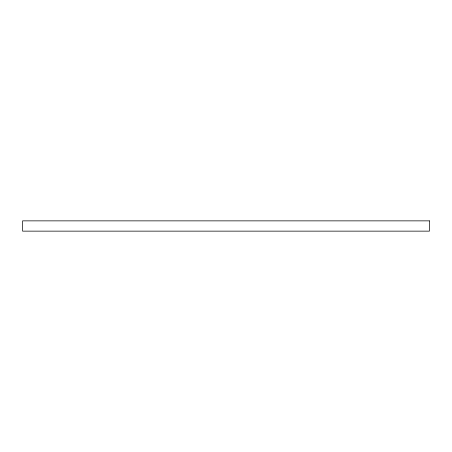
<?xml version="1.0" encoding="UTF-8"?>
<svg xmlns="http://www.w3.org/2000/svg" width="452" height="452" viewBox="0 0 452 452"><rect width="100%" height="100%" fill="white"/><g stroke="black" fill="none" stroke-linecap="round" stroke-linejoin="round"><path stroke-width="0.68" d="M429.4 220.858L22.6 220.858L22.6 231.141L429.4 231.141L429.4 220.858"/></g></svg>
